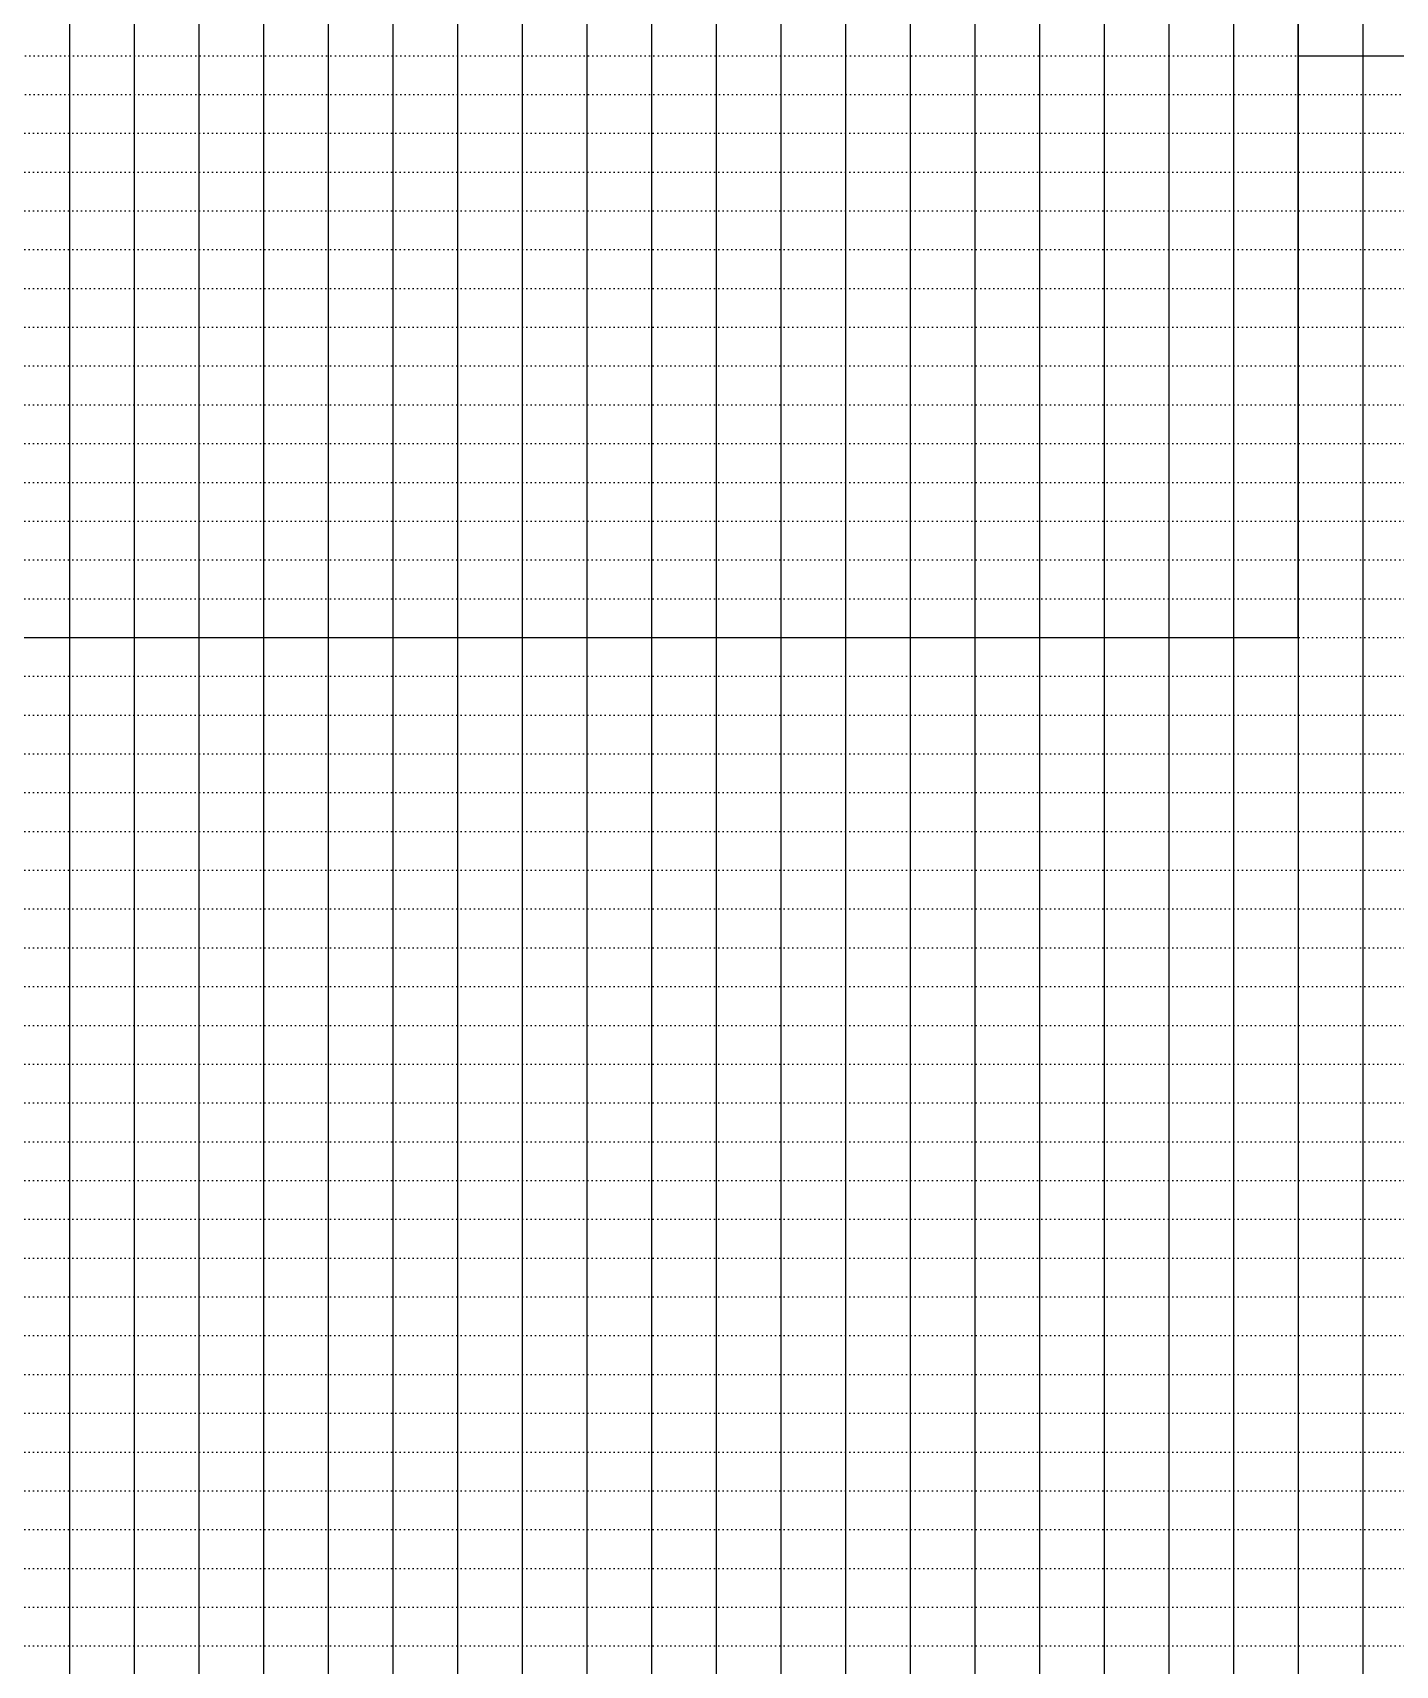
# Model space of a CAD drawing. Header units: millimetres. Extents: x -1499 to 6658, y -12483 to -6008.
# Drawn here: x 1845 to 2266, y -11531 to -11026 of the extents above; entities that cross this region are included whole.
import ezdxf

# ---------------------------------------------------------------- set-up
doc = ezdxf.new("R2010")
doc.units = ezdxf.units.MM
doc.linetypes.add('A-DOTLN01H', pattern=[0.125, 0, -0.125])
doc.layers.add('_와꾸', color=7, linetype='Continuous', plot=False)
doc.layers.add('CR-GRID', color=56, linetype='A-DOTLN01H')
doc.layers.add('수직그리드', color=1, linetype='Continuous')

msp = doc.modelspace()

# ---------------------------------------------------------------- linework, layer by layer
at = {"layer": '_와꾸', "color": 7, "true_color": 0xffffff}
for points in [[(2236.16, -11033.06), (3036.16, -11033.06), (3036.16, -10517.06), (2236.16, -10517.06)], [(1436.16, -11213.06), (2236.16, -11213.06), (2236.16, -10697.06), (1436.16, -10697.06)]]:
    msp.add_lwpolyline(points, close=True, dxfattribs=at)
at = {"layer": 'CR-GRID', "color": 6, "linetype": 'A-DOTLN01H', "ltscale": 10}
for p, q in [((1436.16, -11033.06), (6636.16, -11033.06)), ((696.16, -11093.06), (6636.16, -11093.06)), ((696.16, -11153.06), (5436.16, -11153.06)), ((696.16, -11213.06), (6636.16, -11213.06)), ((696.16, -11273.06), (6636.16, -11273.06))]:
    msp.add_line(p, q, dxfattribs=at)
at = {"layer": 'CR-GRID', "linetype": 'A-DOTLN01H', "ltscale": 10}
for p, q in [((1436.16, -11045.06), (6636.16, -11045.06)), ((696.16, -11057.06), (6636.16, -11057.06)), ((696.16, -11069.06), (6636.16, -11069.06)), ((696.16, -11081.06), (6636.16, -11081.06)), ((696.16, -11105.06), (6636.16, -11105.06)), ((696.16, -11117.06), (5436.16, -11117.06)), ((696.16, -11129.06), (5436.16, -11129.06)), ((696.16, -11141.06), (5436.16, -11141.06)), ((696.16, -11165.06), (5436.16, -11165.06)), ((696.16, -11177.06), (5436.16, -11177.06)), ((696.16, -11189.06), (6636.16, -11189.06)), ((696.16, -11201.06), (6636.16, -11201.06)), ((696.16, -11225.06), (6636.16, -11225.06)), ((696.16, -11237.06), (6636.16, -11237.06)), ((696.16, -11249.06), (6636.16, -11249.06)), ((696.16, -11261.06), (6636.16, -11261.06)), ((696.16, -11285.06), (6636.16, -11285.06)), ((696.16, -11297.06), (6636.16, -11297.06)), ((696.16, -11309.06), (6636.16, -11309.06)), ((696.16, -11321.06), (6636.16, -11321.06)), ((696.16, -11333.06), (6636.16, -11333.06)), ((696.16, -11345.06), (6636.16, -11345.06)), ((696.16, -11357.06), (6636.16, -11357.06)), ((696.16, -11369.06), (6636.16, -11369.06)), ((696.16, -11381.06), (6636.16, -11381.06)), ((696.16, -11393.06), (6636.16, -11393.06)), ((696.16, -11405.06), (6636.16, -11405.06)), ((696.16, -11417.06), (6636.16, -11417.06)), ((696.16, -11429.06), (6636.16, -11429.06)), ((696.16, -11441.06), (6636.16, -11441.06)), ((696.16, -11453.06), (6636.16, -11453.06)), ((696.16, -11465.06), (6636.16, -11465.06)), ((696.16, -11477.06), (6636.16, -11477.06)), ((696.16, -11489.06), (6636.16, -11489.06)), ((696.16, -11501.06), (6636.16, -11501.06)), ((696.16, -11513.06), (6636.16, -11513.06)), ((696.16, -11525.06), (6636.16, -11525.06))]:
    msp.add_line(p, q, dxfattribs=at)
at = {"layer": '수직그리드'}
for p, q in [((1916.16, -10557.92), (1916.16, -11873.06)), ((1936.16, -10575.69), (1936.16, -11873.06)), ((1956.16, -10600.34), (1956.16, -11873.06)), ((1896.16, -10611.08), (1896.16, -11873.06)), ((1976.16, -10616.35), (1976.16, -11873.06)), ((1996.16, -10661.9), (1996.16, -11873.06)), ((1876.16, -10671.38), (1876.16, -11873.06)), ((2076.16, -10700.49), (2076.16, -11873.06)), ((2096.16, -10711.77), (2096.16, -11873.06)), ((1856.16, -10719.55), (1856.16, -11873.06)), ((2056.16, -10725.44), (2056.16, -11873.06)), ((2016.16, -10733.12), (2016.16, -11873.06)), ((2036.16, -10760.69), (2036.16, -11873.06)), ((2116.16, -10769.09), (2116.16, -11873.06)), ((2136.16, -10860.14), (2136.16, -11873.06)), ((2156.16, -10912.01), (2156.16, -11873.06)), ((2196.16, -10949.57), (2196.16, -11873.06)), ((2256.16, -10954.97), (2256.16, -11873.06)), ((2236.16, -10961.44), (2236.16, -11873.06)), ((2176.16, -10969.84), (2176.16, -11873.06)), ((2216.16, -10998.16), (2216.16, -11873.06))]:
    msp.add_line(p, q, dxfattribs=at)

doc.saveas('drawing.dxf')
